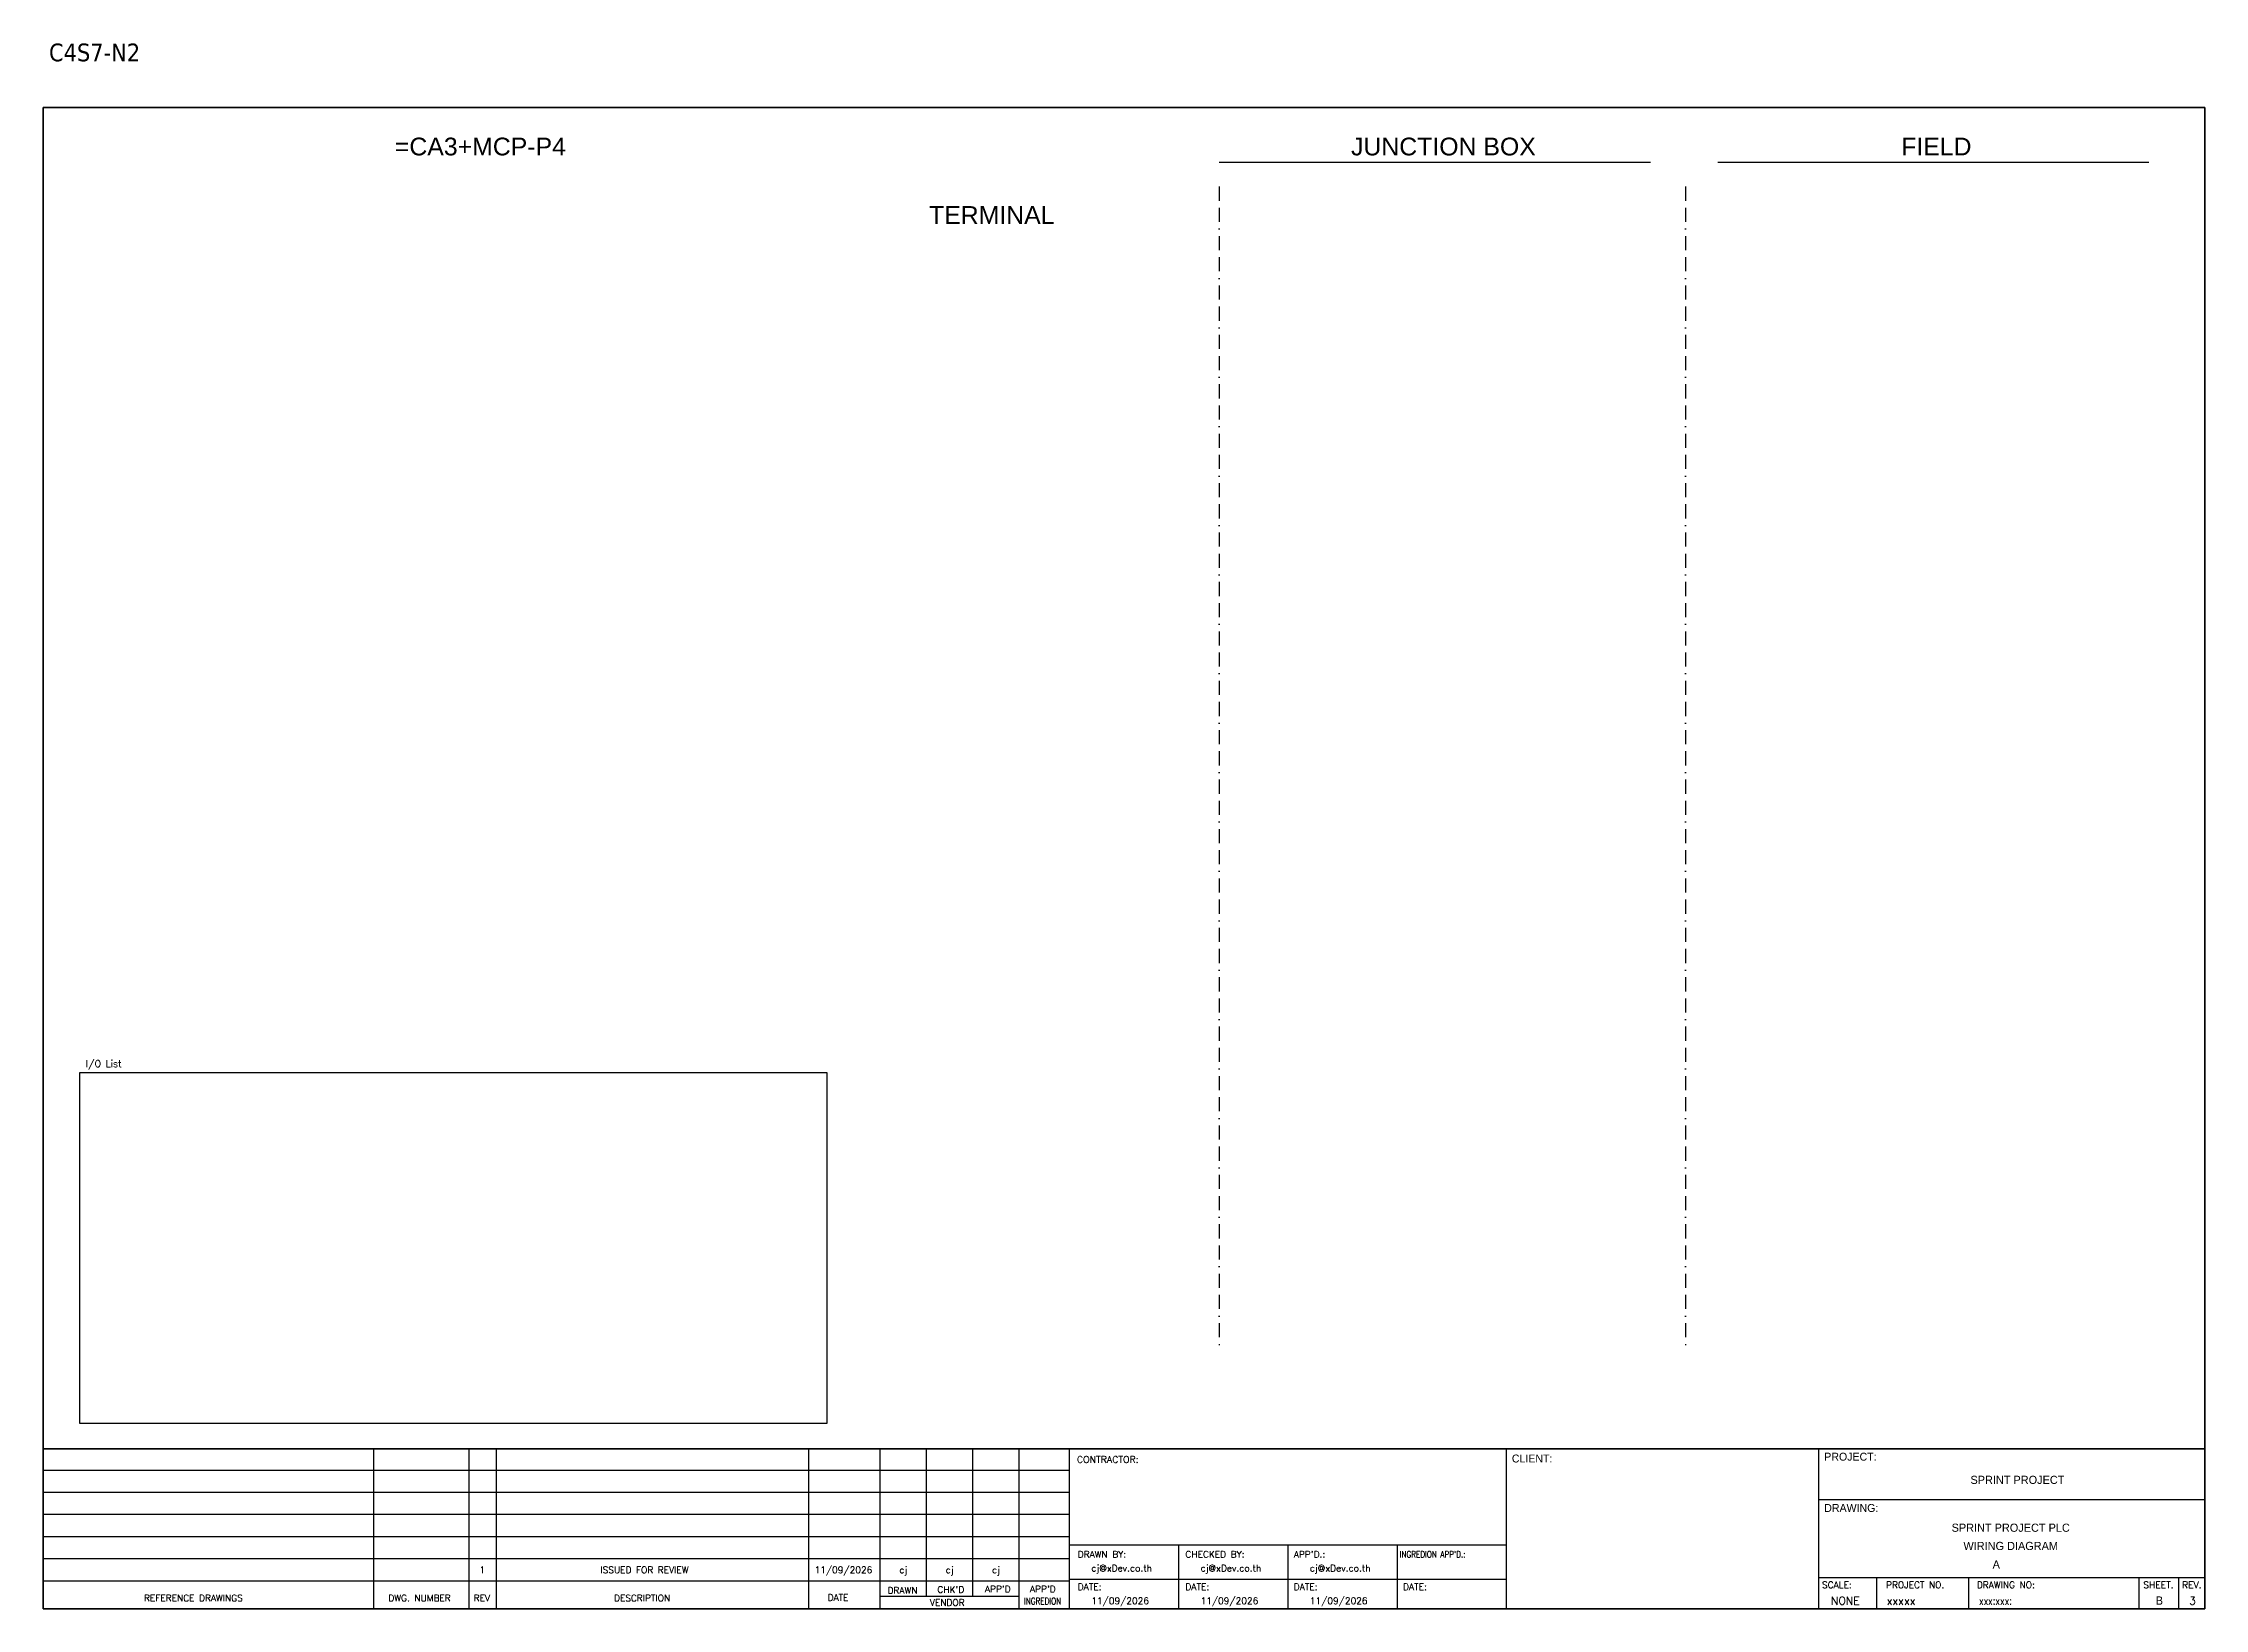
# Model space of a CAD drawing. Header units: millimetres. Extents: x 0 to 3893, y 0 to 2820.
import ezdxf
from ezdxf.enums import TextEntityAlignment as Align

# ---------------------------------------------------------------- set-up
doc = ezdxf.new("R2010")
doc.units = ezdxf.units.MM
doc.linetypes.add('BORDERX2', pattern=[88.9, 25.4, -12.7, 25.4, -12.7, 0, -12.7])
for name, color, linetype in [('GT_1', 9, 'Continuous'), ('HELPPOINT', 7, 'Continuous'), ('MEMBER', 7, 'Continuous'), ('x01001-FrameArea', 2, 'BORDERX2')]:
    doc.layers.add(name, color=color, linetype=linetype)
doc.styles.add('HTX11', font='O8111901')
doc.styles.add('ROMANS', font='romans.shx', dxfattribs={"width": 0.85, "height": 25})
doc.styles.get("Standard").update_dxf_attribs({"font": 'arial.ttf'})
doc.styles.add('Tahoma', font='')
doc.styles.get('Tahoma').set_extended_font_data('Tahoma')

msp = doc.modelspace()

# ---------------------------------------------------------------- linework, layer by layer
for p, q in [((2118.2, 2605.7), (2894.9, 2605.7)), ((3015.9, 2605.7), (3792.7, 2605.7))]:
    msp.add_line(p, q)
at = {"color": 4}
for p, q in [((3302.2, 56.1), (3302.2, 0)), ((3467.5, 56.1), (3467.5, 0))]:
    msp.add_line(p, q, dxfattribs=at)
at = {"color": 4, "ltscale": 0.5}
for p, q in [((3774.6, 56.1), (3774.6, 0)), ((3774.6, 56.1), (3774.6, 0)), ((3845.8, 56.1), (3845.8, 0)), ((3845.8, 56.1), (3845.8, 0))]:
    msp.add_line(p, q, dxfattribs=at)
msp.add_lwpolyline([(65.6, 965.8), (1411.4, 965.8), (1411.4, 333.7), (65.6, 333.7)], close=True)
at = {"layer": 'GT_1', "color": 4}
for p, q in [((595.3, 0), (595.3, 288.1)), ((767.2, 0), (767.2, 288.1)), ((816.4, 0), (816.4, 288.1)), ((1379.1, 0), (1379.1, 288.1)), ((1507.4, 0), (1507.4, 288.1)), ((1590.9, 21.8), (1590.9, 288.1)), ((1674.4, 21.8), (1674.4, 288.2)), ((1757.7, 0), (1757.7, 288.1)), ((1848.7, 0), (1848.7, 288.1)), ((2635.7, 0), (2635.7, 288.1)), ((3198, 0), (3198, 288.1)), ((3198, 0), (3198, 288.1)), ((3198, 0), (3198, 288.1)), ((1848.7, 249.3), (-0.1, 249.3)), ((1848.7, 209.5), (-0.1, 209.5)), ((1848.7, 169.6), (-0.1, 169.6)), ((1848.7, 129.6), (-0.1, 129.6)), ((1848.7, 89.7), (-0.1, 89.7)), ((2635.7, 114.3), (1848.7, 114.3)), ((2045.5, 0), (2045.5, 114.3)), ((2242.2, 0), (2242.2, 114.3)), ((2439, 0), (2439, 114.3)), ((1848.6, 49.8), (-0.1, 49.8)), ((2635.7, 52.8), (1848.7, 52.8)), ((3198, 56.1), (3893.2, 56.1)), ((1757.7, 21.8), (1507.4, 21.8))]:
    msp.add_line(p, q, dxfattribs=at)
at = {"layer": 'HELPPOINT', "color": 4, "lineweight": 35}
for p, q in [((-0.1, 0), (-0.1, 2704.2)), ((-0.1, 2704.2), (3893.2, 2704.2)), ((-0.1, 0), (-0.1, 2704.2)), ((-0.1, 2704.2), (3893.2, 2704.2)), ((3893.2, 2704.2), (3893.2, 0)), ((3893.2, 2704.2), (3893.2, 0)), ((3893.2, 0), (-0.1, 0)), ((3893.2, 0), (-0.1, 0))]:
    msp.add_line(p, q, dxfattribs=at)
at = {"layer": 'HELPPOINT', "color": 4}
for p, q in [((3198, 196.6), (3893.2, 196.6)), ((3198, 196.6), (3893.2, 196.6)), ((3198, 56.1), (3893.2, 56.1))]:
    msp.add_line(p, q, dxfattribs=at)
at = {"layer": 'MEMBER', "color": 4, "lineweight": 35}
msp.add_line((-0.1, 288.1), (3893.2, 288.1), dxfattribs=at)
msp.add_line((-0.1, 288.1), (3893.2, 288.1), dxfattribs=at)
at = {"layer": 'MEMBER', "color": 4}
for p, q in [((3198, 196.6), (3893.2, 196.6)), ((3198, 196.6), (3893.2, 196.6)), ((3198, 56.1), (3893.2, 56.1)), ((3198, 56.1), (3893.2, 56.1))]:
    msp.add_line(p, q, dxfattribs=at)
at = {"layer": 'x01001-FrameArea'}
for p, q in [((2118.2, 2561.5), (2118.2, 475)), ((2958, 2561.5), (2958, 475))]:
    msp.add_line(p, q, dxfattribs=at)

# ---------------------------------------------------------------- texts
at = {"color": 2, "style": 'Tahoma'}
msp.add_text('C4S7-N2', height=32, dxfattribs=at).set_placement((10.3, 2787.3))
at = {"color": 2}
for s, p in [('=CA3+MCP-P4', (633.3, 2617.8)), ('JUNCTION BOX', (2355.5, 2617.8)), ('FIELD', (3346.4, 2617.8)), ('TERMINAL', (1595.4, 2494.4))]:
    msp.add_text(s, height=32, dxfattribs=at).set_placement(p)
at = {"color": 4, "ltscale": 100, "style": 'HTX11'}
for s, p in [('SPRINT PROJECT', (3555.8, 232.2)), ('SPRINT PROJECT PLC', (3543.7, 146)), ('WIRING DIAGRAM', (3543.7, 113.1))]:
    msp.add_text(s, height=14.693, dxfattribs=at).set_placement(p, align=Align.MIDDLE_CENTER)
at = {"style": 'HTX11'}
for tag, text, height, p in [('A', 'A', 14.8, (3517.7, 79.8)), ('B', 'CHASSIS C4 SLOT 7', 14.821, (3811.5, 14.8))]:
    msp.add_attdef(tag, text=text, height=height, dxfattribs=at).set_placement(p, align=Align.MIDDLE_CENTER)
at = {"layer": 'GT_1', "color": 4, "style": 'HTX11'}
for s, p in [('CLIENT:', (2645.2, 263.5)), ('PROJECT:', (3207.9, 266.8)), ('DRAWING:', (3207.9, 174.4))]:
    msp.add_text(s, height=14.25, dxfattribs=at).set_placement(p)
at = {"layer": 'MEMBER', "color": 4, "ltscale": 0.8, "style": 'ROMANS'}
for s, height, p in [('I/O List', 12.35, (76.5, 975.5)), ('CONTRACTOR:', 12.35, (1861.8, 262.7)), ('DRAWN BY:', 11.88, (1863.3, 92.1)), ('cj@xDev.co.th', 11.875, (1887.7, 67.2)), ('CHECKED BY:', 11.875, (2057.2, 92.1)), ('cj@xDev.co.th', 11.875, (2084.5, 67.2)), ("APP'D.:", 11.88, (2252.4, 92.1)), ('cj@xDev.co.th', 11.875, (2281.3, 67.2)), ('DRAWN', 11.88, (1520.7, 27.2)), ("CHK'D", 11.88, (1610.5, 28.5)), ("APP'D", 11.88, (1696.1, 29.6)), ("APP'D", 11.88, (1777.3, 29.6)), ('DATE:', 11.88, (1863.3, 33.6)), ('DATE:', 11.88, (2057.2, 33.6)), ('DATE:', 11.88, (2252.4, 33.6)), ('DATE:', 11.88, (2449.2, 33.6)), ('SCALE:', 11.88, (3203.9, 37)), ('PROJECT NO.', 11.875, (3319.1, 37)), ('DRAWING NO:', 11.875, (3482.8, 37)), ('SHEET.', 12, (3782.6, 37)), ('REV.', 12, (3852.5, 37)), ('REFERENCE DRAWINGS', 11.875, (181.3, 13.4)), ('DWG. NUMBER', 11.875, (621.5, 13.4)), ('REV', 11.88, (775.1, 13.4)), ('DESCRIPTION', 11.875, (1027.9, 13.4)), ('DATE', 11.88, (1412.7, 14.2)), ('VENDOR', 11.88, (1596.8, 5.1)), ('11/09/2026', 11.88, (1887.7, 8.5)), ('11/09/2026', 11.88, (2084.5, 8.5)), ('11/09/2026', 11.88, (2281.3, 8.5)), ('NONE', 14.23, (3219.9, 7.3)), ('xxxxx', 14.23, (3320.4, 7.3))]:
    msp.add_text(s, height=height, dxfattribs=at).set_placement(p)
for s, height, p in [('11/09/2026', 11.88, (1441.2, 69.9)), ('1', 11.9, (790.9, 69.9)), ('ISSUED FOR REVIEW', 11.875, (1082.9, 69.9)), ('cj', 11.88, (1549, 69.9)), ('cj', 11.88, (1632.6, 69.9)), ('cj', 11.88, (1716.1, 69.9))]:
    msp.add_text(s, height=height, dxfattribs=at).set_placement(p, align=Align.MIDDLE_CENTER)
at = {"layer": 'MEMBER', "color": 4, "ltscale": 0.8, "style": 'ROMANS', "width": 0.8}
for s, height, p in [("INGREDION APP'D.:", 11.875, (2443.2, 92.1)), ('INGREDION', 11.88, (1766.5, 7.9)), ('xxx:xxx:', 14.23, (3486.5, 7.3))]:
    msp.add_text(s, height=height, dxfattribs=at).set_placement(p)
at = {"layer": 'MEMBER', "color": 4, "ltscale": 0.8, "style": 'ROMANS'}
msp.add_text('3', height=14.2, dxfattribs=at).set_placement((3871.1, 7.3), align=Align.CENTER)

doc.saveas('drawing.dxf')
